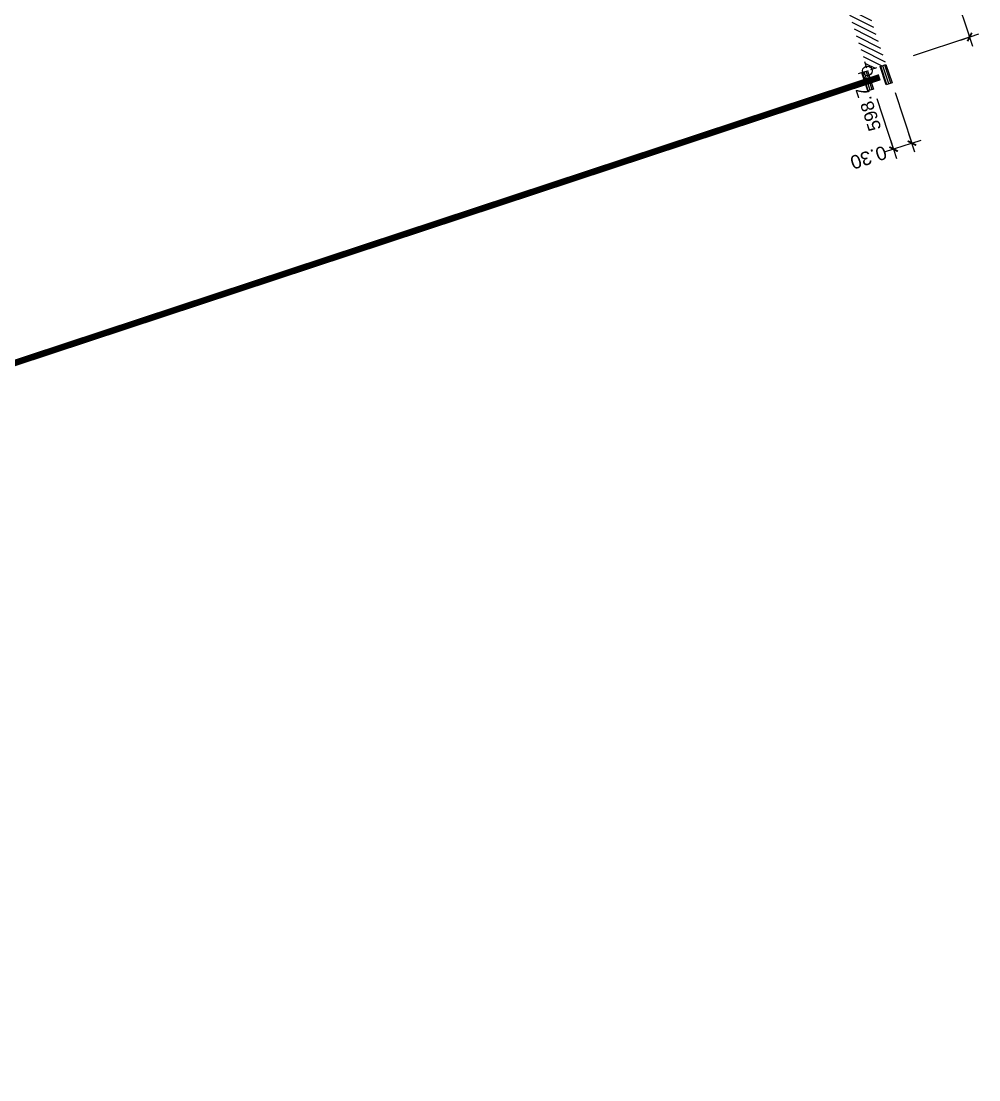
# Model space of a CAD drawing. Header units: metres. Extents: x 679304 to 680626, y 2747329 to 2750056.
# Drawn here: x 679751.68 to 679766.48, y 2748603.65 to 2748620.01 of the extents above; entities that cross this region are included whole.
import ezdxf
from ezdxf.enums import TextEntityAlignment as Align

# ---------------------------------------------------------------- set-up
doc = ezdxf.new("R2010")
doc.units = ezdxf.units.M
doc.linetypes.add('DASH_1', pattern=[0.4, 0.1, -0.3])
doc.linetypes.add('DASHEDX2', pattern=[1.5, 1, -0.5])
for name, color, linetype in [('00_WF_Return', 150, 'Continuous'), ('01-TX-Cotes_1-100', 157, 'Continuous'), ('01-TX-Dimensions_1-100', 157, 'Continuous'), ('COTAUX', 7, 'Continuous')]:
    doc.layers.add(name, color=color, linetype=linetype)
doc.layers.add('02-L-Waterfeatures 01', color=150, linetype='Continuous', true_color=0x2e9aff)
doc.styles.get("Standard").update_dxf_attribs({"font": 'arial.ttf'})
doc.dimstyles.new('E100', dxfattribs={"dimscale": 0.03, "dimtxt": 7, "dimasz": 0.5, "dimexe": 0.1, "dimexo": 15, "dimgap": 4, "dimtad": 1, "dimzin": 0, "dimdsep": 46, "dimtxsty": 'Standard', "dimblk1": 'LINCOT200', "dimblk2": 'LINCOT200', "dimsah": 1, "dimcen": 0.1, "dimdle": 0.1, "dimclrt": 256, "dimadec": 0, "dimazin": 0, "dimtfac": 0.015385, "dimtofl": 0, "dimtmove": 0, "dimatfit": 3, "dimldrblk": 'LINCOT200', "dimfxl": 1, "dimtolj": 1, "dimtzin": 0, "dimarcsym": 0})

# ---------------------------------------------------------------- blocks, each defined once
blk = doc.blocks.new('LINCOT200')
for p, q in [((0, -10), (0, 10)), ((0, 0), (10, 0))]:
    blk.add_line(p, q)
at = {"const_width": 1.88}
blk.add_lwpolyline([(3.5, -3.5), (-3.5, 3.5)], dxfattribs=at)
at = {"layer": 'COTAUX'}
blk.add_line((0, 0), (-1.2, 0), dxfattribs=at)
blk = doc.blocks.new('*D24')
at = {"layer": '01-TX-Dimensions_1-100', "color": 0, "lineweight": -2, "transparency": 16777216}
for p, q in [((679761.356, 2748631.944), (679762.226, 2748632.231)), ((679762.228, 2748632.216), (679764.136, 2748626.44)), ((679766.335, 2748619.781), (679764.427, 2748625.558)), ((679765.472, 2748619.48), (679766.342, 2748619.768))]:
    blk.add_line(p, q, dxfattribs=at)
at = {"layer": 'DEFPOINTS', "color": 0, "transparency": 16777216}
for p in [(679760.929, 2748631.803), (679766.339, 2748619.767), (679765.045, 2748619.339)]:
    blk.add_point(p, dxfattribs=at)
at = {"layer": '01-TX-Dimensions_1-100', "color": 0, "lineweight": -2, "transparency": 16777216, "xscale": 0.015, "yscale": 0.015, "zscale": 0.015}
for p, rotation in [((679762.223, 2748632.23), 108.2756544285809), ((679766.339, 2748619.767), 288.2756544285809)]:
    blk.add_blockref('LINCOT200', p, dxfattribs=dict(at, rotation=rotation))
at = {"layer": '01-TX-Dimensions_1-100', "transparency": 16777216, "insert": (679764.281, 2748625.999), "char_height": 0.21, "attachment_point": 5, "rotation": 108.2757}
blk.add_mtext('\\A1;13.13', dxfattribs=at)
blk = doc.blocks.new('*U18')
at = {"linetype": 'DASHEDX2', "ltscale": 0.5}
for points in [[(1.5, 0), (-1.5, 0)], [(0, -1.5), (0, 1.5)]]:
    blk.add_lwpolyline(points, dxfattribs=at)
blk.add_circle((0, 0), 0.75)
at = {"ltscale": 0.3}
blk.add_attdef('COTES', text='', height=2, dxfattribs=at).set_placement((-4.86, 1.68), align=Align.MIDDLE)
blk = doc.blocks.new('*D199')
at = {"layer": '01-TX-Dimensions_1-100', "color": 0, "lineweight": -2, "transparency": 16777216}
for p, q in [((679764.905, 2748618.815), (679765.164, 2748618.031)), ((679765.189, 2748618.909), (679765.448, 2748618.125)), ((679765.433, 2748618.123), (679765.177, 2748618.038)), ((679765.163, 2748618.034), (679765.148, 2748618.029))]:
    blk.add_line(p, q, dxfattribs=at)
at = {"layer": 'DEFPOINTS', "color": 0, "transparency": 16777216}
for p in [(679764.764, 2748619.242), (679765.048, 2748619.336), (679765.163, 2748618.034)]:
    blk.add_point(p, dxfattribs=at)
at = {"layer": '01-TX-Dimensions_1-100', "color": 0, "lineweight": -2, "transparency": 16777216, "xscale": 0.015, "yscale": 0.015, "zscale": 0.015}
for p, rotation in [((679765.447, 2748618.128), 18.27658400356864), ((679765.163, 2748618.034), 198.2765840035686)]:
    blk.add_blockref('LINCOT200', p, dxfattribs=dict(at, rotation=rotation))
at = {"layer": '01-TX-Dimensions_1-100', "transparency": 16777216, "insert": (679764.776, 2748617.906), "char_height": 0.21, "attachment_point": 5, "rotation": 198.2766}
blk.add_mtext('\\A1;0.30', dxfattribs=at)

msp = doc.modelspace()

# ---------------------------------------------------------------- hatches: boundary and pattern name
at = {"layer": '00_WF_Return'}
h = msp.add_hatch(dxfattribs=at)
h.set_pattern_fill('ANSI31', color=256, scale=0.01, angle=63)
h.set_pattern_definition([(108, (31.179045, 10.29735), (-0.03019604439237, -0.0098112895714), [])])
h.paths.add_polyline_path([(679764.6707, 2748619.2159), (679764.759, 2748619.245), (679764.8519, 2748618.9636), (679764.7637, 2748618.9345)])
h = msp.add_hatch(dxfattribs=at)
h.set_pattern_fill('ANSI31', color=256, scale=0.01, angle=63)
h.set_pattern_definition([(108, (31.466288, 10.392235), (-0.03019604439237, -0.0098112895714), [])])
h.paths.add_polyline_path([(679764.958, 2748619.3107), (679765.0462, 2748619.3399), (679765.1392, 2748619.0585), (679765.0509, 2748619.0293)])
at = {"layer": '02-L-Waterfeatures 01'}
h = msp.add_hatch(dxfattribs=at)
h.set_pattern_fill('ANSI31', color=256, scale=0.025)
h.set_pattern_definition([(153.27658, (679729.77514, 2748619.18283), (-0.03569367, -0.07089677), [])])
h.paths.add_polyline_path([(679756.918, 2748642.9908), (679757.2025, 2748643.0848), (679765.0462, 2748619.3399), (679764.7655, 2748619.2471)])

# ---------------------------------------------------------------- linework, layer by layer
at = {"layer": '00_WF_Return'}
for points in [[(679764.6707, 2748619.2159), (679764.759, 2748619.245), (679764.8519, 2748618.9636), (679764.7637, 2748618.9345)], [(679764.958, 2748619.3107), (679765.0462, 2748619.3399), (679765.1392, 2748619.0585), (679765.0509, 2748619.0293)]]:
    msp.add_lwpolyline(points, close=True, dxfattribs=at)
at = {"layer": '02-L-Waterfeatures 01', "linetype": 'DASH_1', "const_width": 0.1, "flags": 128}
msp.add_lwpolyline([(679718.1794, 2748603.7034), (679764.9496, 2748619.146)], dxfattribs=at)

# ---------------------------------------------------------------- block references
at = {"layer": '01-TX-Cotes_1-100', "ltscale": 0.3, "xscale": 0.1, "yscale": 0.1, "zscale": 0.1, "rotation": 108}
msp.add_blockref('*U18', (679764.7594, 2748619.2436), dxfattribs=at).add_auto_attribs({'COTES': '598.71'})

# ---------------------------------------------------------------- dimensions: what is measured, and where the dimension line sits
at = {"layer": '01-TX-Dimensions_1-100'}
dim = msp.add_aligned_dim(p1=(679760.9286, 2748631.8028), p2=(679765.0446, 2748619.3393), distance=1.3634, dimstyle='E100', override={"dimtad": 0}, dxfattribs=at)
dim.commit()
dim.dimension.update_dxf_attribs({"geometry": '*D24', "text_midpoint": (679764.2812, 2748625.9986)})
dim = msp.add_linear_dim(base=(679765.1627, 2748618.0338), p1=(679765.048, 2748619.336), p2=(679764.7636, 2748619.2421), angle=198.27658, dimstyle='E100', override={"dimtad": 0}, dxfattribs=at)
dim.commit()
dim.dimension.update_dxf_attribs({"geometry": '*D199', "text_midpoint": (679764.7758, 2748617.906)})

doc.saveas('drawing.dxf')
